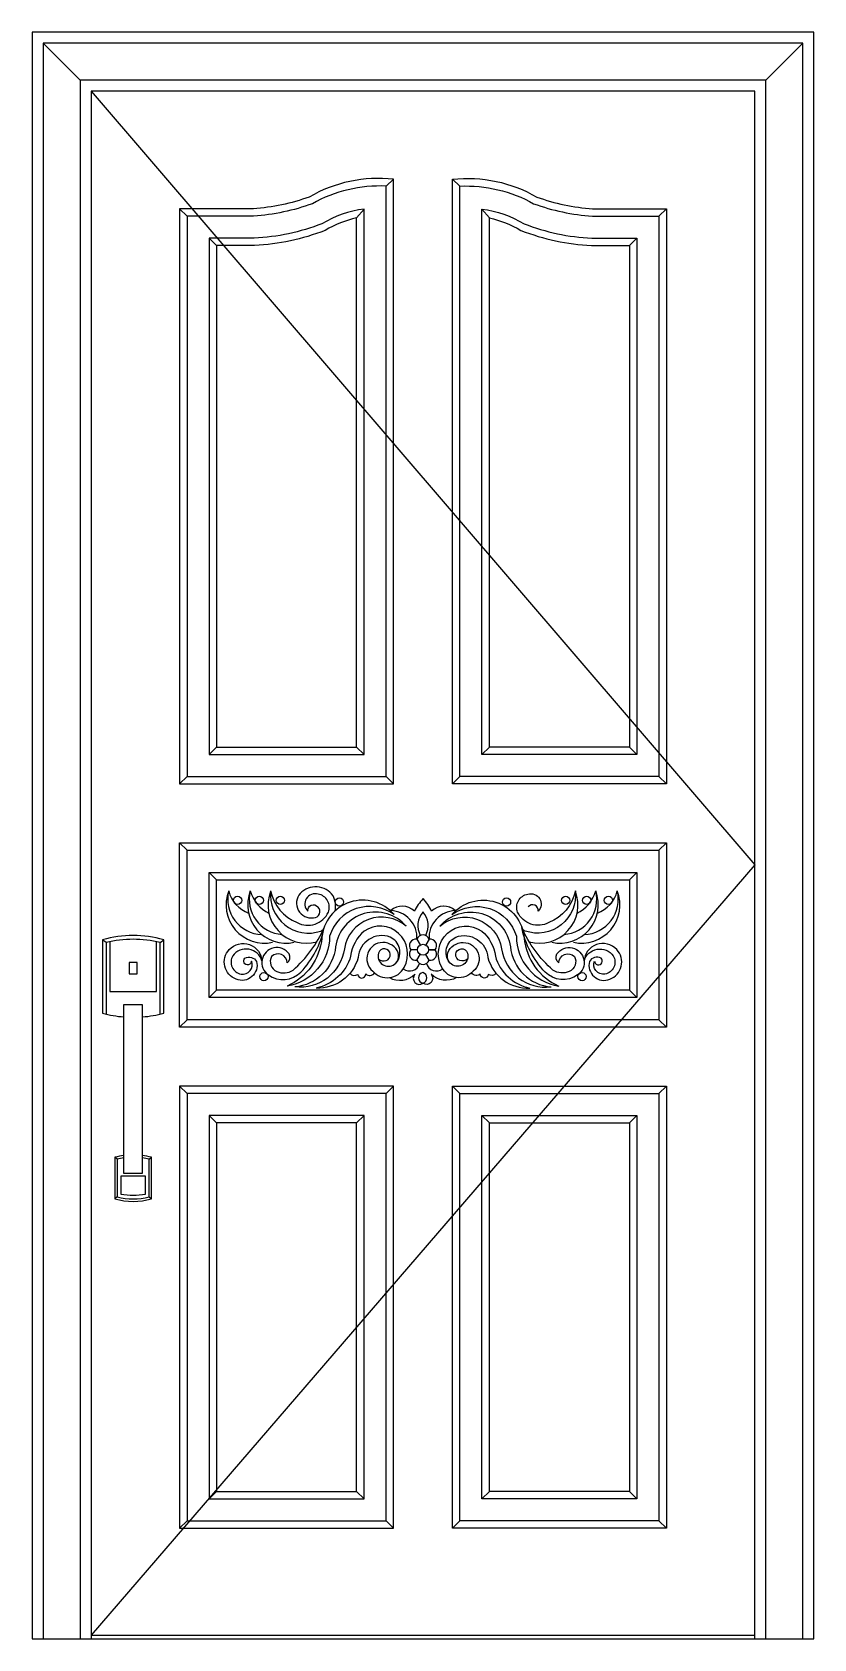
# Model space of a CAD drawing. Header units: metres. Extents: x -2328 to -1268, y 0 to 2180.
import ezdxf

# ---------------------------------------------------------------- set-up
doc = ezdxf.new("R2010")
doc.units = ezdxf.units.M
for name, color, linetype in [('2', 2, 'Continuous'), ('3', 3, 'Continuous'), ('4', 4, 'Continuous'), ('7', 7, 'Continuous')]:
    doc.layers.add(name, color=color, linetype=linetype)

msp = doc.modelspace()

# ---------------------------------------------------------------- linework, layer by layer
at = {"layer": '2'}
for p, q in [((-2327.86, 0), (-1267.86, 0)), ((-2247.86, 0), (-1347.86, 0))]:
    msp.add_line(p, q, dxfattribs=at)
at = {"layer": '3'}
for p, q in [((-2262.86, 2115), (-2312.86, 2165)), ((-1332.86, 2115), (-1282.86, 2165)), ((-1847.86, 1971.1), (-1837.86, 1980.37)), ((-1747.86, 1971.1), (-1757.86, 1980.37)), ((-2117.86, 1930.37), (-2127.86, 1940.37)), ((-1477.86, 1930.37), (-1467.86, 1940.37)), ((-1877.86, 1939.93), (-1887.86, 1927.99)), ((-1717.86, 1939.93), (-1707.86, 1927.99)), ((-2077.86, 1890.37), (-2087.86, 1900.37)), ((-1517.86, 1890.37), (-1507.86, 1900.37)), ((-2077.86, 1210.02), (-2087.86, 1200.02)), ((-1877.86, 1200.02), (-1887.86, 1210.02)), ((-1717.86, 1200.02), (-1707.86, 1210.02)), ((-1517.86, 1210.02), (-1507.86, 1200.02)), ((-2117.86, 1170.02), (-2127.86, 1160.02)), ((-1837.86, 1160.02), (-1847.86, 1170.02)), ((-1757.86, 1160.02), (-1747.86, 1170.02)), ((-1477.86, 1170.02), (-1467.86, 1160.02)), ((-2117.86, 1070.02), (-2127.86, 1080.02)), ((-1477.86, 1070.02), (-1467.86, 1080.02)), ((-2077.86, 1030.02), (-2087.86, 1040.02)), ((-1507.86, 1040.02), (-1517.86, 1030.02)), ((-2227.4, 944.78), (-2232.37, 948.61)), ((-2154.4, 944.78), (-2149.42, 948.61)), ((-1806.14, 949.36), (-1801.56, 941.44)), ((-1789.58, 949.36), (-1794.16, 941.44)), ((-1805.27, 935.02), (-1814.41, 935.02)), ((-1806.14, 920.69), (-1801.56, 928.61)), ((-1789.58, 920.69), (-1794.16, 928.61)), ((-1781.31, 935.02), (-1790.45, 935.02)), ((-1790.45, 935.02), (-1781.31, 935.02)), ((-2077.86, 880.02), (-2087.86, 870.02)), ((-1507.86, 870.02), (-1517.86, 880.02)), ((-2117.86, 840.02), (-2127.86, 830.02)), ((-1477.86, 840.02), (-1467.86, 830.02)), ((-2117.86, 740.02), (-2127.86, 750.02)), ((-1847.86, 740.02), (-1837.86, 750.02)), ((-1747.86, 740.02), (-1757.86, 750.02)), ((-1477.86, 740.02), (-1467.86, 750.02)), ((-2077.86, 700.02), (-2087.86, 710.02)), ((-1887.86, 700.02), (-1877.86, 710.02)), ((-1707.86, 700.02), (-1717.86, 710.02)), ((-1517.86, 700.02), (-1507.86, 710.02)), ((-2212.46, 650.85), (-2215.78, 653.4)), ((-2169.33, 650.85), (-2166.01, 653.4)), ((-2212.46, 599.55), (-2215.78, 597)), ((-2169.33, 599.55), (-2166.01, 597)), ((-2077.86, 200), (-2087.86, 190)), ((-1887.86, 200), (-1877.86, 190)), ((-1707.86, 200), (-1717.86, 190)), ((-1517.86, 200), (-1507.86, 190)), ((-2117.86, 160), (-2127.86, 150)), ((-1847.86, 160), (-1837.86, 150)), ((-1747.86, 160), (-1757.86, 150)), ((-1477.86, 160), (-1467.86, 150)), ((-2247.86, 5), (-1347.86, 5)), ((-2247.86, 5), (-1347.86, 5))]:
    msp.add_line(p, q, dxfattribs=at)
for points in [[(-1282.86, 0), (-1282.86, 2165), (-2312.86, 2165), (-2312.86, 0)], [(-1332.86, 0), (-1332.86, 2115), (-2262.86, 2115), (-2262.86, 0)], [(-2247.86, 2100), (-1347.86, 1050), (-2247.86, 5)], [(-2222.42, 945.95), (-2222.42, 878.49), (-2159.38, 878.49), (-2159.38, 945.95)]]:
    msp.add_lwpolyline(points, dxfattribs=at)
for points in [[(-2027.54, 1930.37), (-2117.86, 1930.37), (-2117.86, 1170.02), (-1847.86, 1170.02), (-1847.86, 1971.1, 0.14), (-1947.91, 1947.19, -0.07)], [(-1568.19, 1930.37), (-1477.86, 1930.37), (-1477.86, 1170.02), (-1747.86, 1170.02), (-1747.86, 1971.1, -0.14), (-1647.81, 1947.19, 0.07)], [(-2026.6, 1900.37), (-2087.86, 1900.37), (-2087.86, 1200.02), (-1877.86, 1200.02), (-1877.86, 1939.93, 0.1), (-1935.03, 1919.97, -0.08)], [(-1569.13, 1900.37), (-1507.86, 1900.37), (-1507.86, 1200.02), (-1717.86, 1200.02), (-1717.86, 1939.93, -0.1), (-1660.7, 1919.97, 0.08)], [(-1797.86, 889.56, 0.74), (-1798.09, 903.98, 0.84)], [(-2174.31, 627.69), (-2207.49, 627.69), (-2207.49, 603.53, 0.1), (-2174.31, 603.53), (-2174.31, 627.69)]]:
    msp.add_lwpolyline(points, format="xyb", close=True, dxfattribs=at)
for points in [[(-1477.86, 1070.02), (-1477.86, 840.02), (-2117.86, 840.02), (-2117.86, 1070.02)], [(-1507.86, 1040.02), (-1507.86, 870.02), (-2087.86, 870.02), (-2087.86, 1040.02)], [(-2117.86, 160), (-1847.86, 160), (-1847.86, 740.02), (-2117.86, 740.02)], [(-1477.86, 160), (-1747.86, 160), (-1747.86, 740.02), (-1477.86, 740.02)], [(-2087.86, 190), (-1877.86, 190), (-1877.86, 710.02), (-2087.86, 710.02)], [(-1507.86, 190), (-1717.86, 190), (-1717.86, 710.02), (-1507.86, 710.02)]]:
    msp.add_lwpolyline(points, close=True, dxfattribs=at)
for points in [[(-2004.48, 1014.79, 0.55), (-1936.4, 960.36, 0.03), (-1932.75, 962.45)], [(-2004.48, 1014.79, 0.25), (-1968.45, 971.74, 0.43), (-1926.2, 986.09, 0.48), (-1939.99, 1010.41, 0.78), (-1954.03, 987.17, -0.76), (-1940.36, 993.07)], [(-1916.61, 987.84, 0.14), (-1919.68, 1008.2, 0.46), (-1964.37, 1011.52, 0.7), (-1946.27, 978.31, 0.69), (-1940.36, 993.07)], [(-1591.24, 1014.79, -0.25), (-1627.27, 971.74, -0.43), (-1669.52, 986.09, -0.48), (-1655.73, 1010.41, -0.78), (-1641.69, 987.17, 0.76), (-1655.36, 993.07)], [(-1591.24, 1014.79, -0.55), (-1659.32, 960.36, -0.03), (-1662.98, 962.45)], [(-1837.03, 982.62, 0.67), (-1934.93, 950.89, -0.27), (-1982.07, 885.77)], [(-1837.03, 982.62, 0.52), (-1924.48, 953.41, -0.37), (-1982.07, 885.77)], [(-1820.75, 966.76, 0.65), (-1916.4, 939.16, -0.36), (-1971.67, 884.5)], [(-1774.97, 966.76, -0.65), (-1679.32, 939.16, 0.36), (-1624.06, 884.5)], [(-1758.69, 982.62, -0.67), (-1660.79, 950.89, 0.27), (-1613.65, 885.77)], [(-1758.69, 982.62, -0.52), (-1671.24, 953.41, 0.37), (-1613.65, 885.77)], [(-1981.96, 917.11, 0.38), (-1979.5, 929.41, 1.19), (-2007.57, 900.88, 0.37), (-1963.48, 904.76, 0.14), (-1931.84, 965.18)], [(-1981.96, 917.11, 0.65), (-2003.27, 925.88, 0.44), (-1995.97, 905.45, 0.25), (-1974.05, 907.2, 0.11), (-1931.84, 965.18)], [(-1820.75, 966.76, 0.59), (-1904.51, 936.31, -0.41), (-1971.67, 884.5)], [(-1858.19, 922.3, 0.25), (-1848.01, 920.24, 1.68), (-1858.24, 930.46, 1.36), (-1831.58, 930.82, 1.3), (-1865.95, 906.05, 0.54), (-1823.55, 911.12, 0.8), (-1877.5, 960.24, 0.19), (-1895.95, 926.33, -0.28), (-1942.55, 883.03)], [(-1737.53, 922.3, -0.25), (-1747.71, 920.24, -1.68), (-1737.48, 930.46, -1.36), (-1764.14, 930.82, -1.3), (-1729.77, 906.05, -0.54), (-1772.18, 911.12, -0.8), (-1718.22, 960.24, -0.19), (-1699.77, 926.33, 0.28), (-1653.17, 883.03)], [(-1774.97, 966.76, -0.59), (-1691.21, 936.31, 0.41), (-1624.06, 884.5)], [(-1613.76, 917.11, -0.38), (-1616.22, 929.41, -1.19), (-1588.15, 900.88, -0.37), (-1632.24, 904.76, -0.14), (-1663.88, 965.18)], [(-1613.76, 917.11, -0.65), (-1592.45, 925.88, -0.44), (-1599.76, 905.45, -0.25), (-1621.67, 907.2, -0.11), (-1663.88, 965.18)], [(-2154.4, 847.77), (-2154.4, 944.78, 0.12), (-2227.4, 944.78), (-2227.4, 847.77)], [(-2016.2, 919.78, 0.62), (-2055.95, 926.8, 0.51), (-2044.51, 901.81, 0.57), (-2030.36, 919.63, -1.48), (-2039.35, 923.73, -0.4), (-2023.54, 919.1, -0.62), (-2051.1, 895.03, -0.54), (-2060.6, 935.13, -0.67), (-2016.21, 919.1)], [(-1833.76, 917.57, 0.48), (-1842.5, 952.11, 0.5), (-1885.83, 924.32, -0.35), (-1942.55, 883.03)], [(-1761.97, 917.57, -0.48), (-1753.22, 952.11, -0.5), (-1709.89, 924.32, 0.35), (-1653.17, 883.03)], [(-1579.52, 919.78, -0.62), (-1539.77, 926.8, -0.51), (-1551.21, 901.81, -0.57), (-1565.37, 919.63, 1.48), (-1556.37, 923.73, 0.4), (-1572.18, 919.1, 0.62), (-1544.62, 895.03, 0.54), (-1535.12, 935.13, 0.67), (-1579.51, 919.1)], [(-1896.99, 903.05, 0.39), (-1886.39, 901.46, 0.96), (-1875.6, 902.18, 0.46), (-1863.64, 903.66)], [(-1843.39, 897.2, 0.33), (-1808.74, 901.71, 0.92), (-1797.86, 889.56)], [(-1752.33, 897.2, -0.33), (-1786.98, 901.71, -0.92), (-1797.86, 889.56)], [(-1698.74, 903.05, -0.39), (-1709.33, 901.46, -0.96), (-1720.12, 902.18, -0.46), (-1732.08, 903.66)], [(-2203.34, 652.63, 0.03), (-2212.46, 650.85), (-2212.46, 599.55, 0.12), (-2169.33, 599.55), (-2169.33, 650.85, 0.03), (-2178.46, 652.63)]]:
    msp.add_lwpolyline(points, format="xyb", dxfattribs=at)
for centre, radius in [((-2049.3, 1002.02), 5.58), ((-2019.79, 1002.02), 5.58), ((-1991.31, 1002.02), 5.58), ((-1911.16, 999.7), 5.58), ((-1684.57, 999.7), 5.58), ((-1604.41, 1002.02), 5.58), ((-1575.93, 1002.02), 5.58), ((-1546.42, 1002.02), 5.58), ((-1797.86, 935.02), 7.41), ((-2013.58, 898.58), 5.58), ((-1582.14, 898.58), 5.58)]:
    msp.add_circle(centre, radius, dxfattribs=at)
for centre, radius, start, end in [((-2012.88, 995.93), 52.03, 158.74, 282.28), ((-2014.95, 1003.43), 47.78, 166.23, 268.15), ((-2017.94, 1026.28), 44.92, 194.82, 248.66), ((-1983.54, 995.93), 52.03, 158.74, 282.28), ((-1985.62, 1003.43), 47.78, 166.23, 265.87), ((-1984.96, 1028.32), 48.97, 196.03, 243.6), ((-1955.99, 995.93), 52.03, 158.74, 285.91), ((-1752.25, 960.54), 63.12, 136.09, 154.98), ((-1843.25, 960.77), 63, 24.93, 43.72), ((-1639.73, 995.93), 52.03, 254.09, 21.26), ((-1612.18, 995.93), 52.03, 257.72, 21.26), ((-1610.1, 1003.43), 47.78, 274.13, 13.77), ((-1582.85, 995.93), 52.03, 257.72, 21.26), ((-1610.76, 1028.32), 48.97, 296.4, 343.97), ((-1580.77, 1003.43), 47.78, 271.85, 13.77), ((-1577.78, 1026.28), 44.92, 291.34, 345.18), ((-1825.95, 971.07), 23.1, 44.41, 132.79), ((-1842.53, 951.57), 36.46, 356.52, 88.6), ((-1776.77, 967.63), 28.12, 138.59, 208.45), ((-1818.95, 967.63), 28.12, 331.55, 41.41), ((-1753.19, 951.57), 36.46, 91.4, 183.48), ((-1753.19, 951.57), 36.46, 91.4, 183.48), ((-1769.77, 971.07), 23.1, 47.21, 135.59), ((-1769.74, 971.14), 23.03, 47.13, 135.34), ((-1807.47, 940.57), 8.89, 81.39, 218.61), ((-1797.86, 946.11), 8.89, 21.39, 158.61), ((-1788.25, 940.57), 8.89, 321.39, 98.61), ((-1788.25, 940.57), 8.89, 321.39, 98.61), ((-1815.96, 920.42), 14.18, 232.34, 343.02), ((-1807.47, 929.47), 8.89, 141.39, 278.61), ((-1797.86, 923.93), 8.89, 201.39, 338.61), ((-1779.77, 920.42), 14.18, 196.98, 307.66), ((-1788.25, 929.47), 8.89, 261.39, 38.61), ((-1788.25, 929.47), 8.89, 261.39, 38.61)]:
    msp.add_arc(centre, radius, start, end, dxfattribs=at)
at = {"layer": '4'}
msp.add_lwpolyline([(-1267.86, 0), (-1267.86, 2180), (-2327.86, 2180), (-2327.86, 0)], dxfattribs=at)
at = {"layer": '7'}
msp.add_lwpolyline([(-1347.86, 0), (-1347.86, 2100), (-2247.86, 2100), (-2247.86, 0)], dxfattribs=at)
for points in [[(-2027.86, 1940.37), (-2127.86, 1940.37), (-2127.86, 1160.02), (-1837.86, 1160.02), (-1837.86, 1980.37, 0.16), (-1952.13, 1956.29, -0.07), (-2027.86, 1940.37)], [(-1567.86, 1940.37), (-1467.86, 1940.37), (-1467.86, 1160.02), (-1757.86, 1160.02), (-1757.86, 1980.37, -0.16), (-1643.59, 1956.29, 0.07), (-1567.86, 1940.37)], [(-2178.46, 843.88, 0.05), (-2149.42, 849.07), (-2149.42, 948.61, 0.14), (-2232.37, 948.61), (-2232.37, 849.07, 0.05), (-2203.34, 843.88, 0.05)], [(-2203.34, 655.98, 0.03), (-2215.78, 653.4), (-2215.78, 597, 0.14), (-2166.01, 597), (-2166.01, 653.4, 0.03), (-2178.46, 655.98)]]:
    msp.add_lwpolyline(points, format="xyb", dxfattribs=at)
for points in [[(-2026.29, 1890.37), (-2077.86, 1890.37), (-2077.86, 1210.02), (-1887.86, 1210.02), (-1887.86, 1927.99, 0.08), (-1930.66, 1910.94, -0.08)], [(-1569.43, 1890.37), (-1517.86, 1890.37), (-1517.86, 1210.02), (-1707.86, 1210.02), (-1707.86, 1927.99, -0.08), (-1665.06, 1910.94, 0.08)]]:
    msp.add_lwpolyline(points, format="xyb", close=True, dxfattribs=at)
for points in [[(-1467.86, 1080.02), (-1467.86, 830.02), (-2127.86, 830.02), (-2127.86, 1080.02)], [(-1517.86, 1030.02), (-1517.86, 880.02), (-2077.86, 880.02), (-2077.86, 1030.02)], [(-2196.36, 902.21), (-2185.43, 902.21), (-2185.43, 917.81), (-2196.36, 917.81)], [(-2203.34, 631.62), (-2203.34, 860.81), (-2178.46, 860.81), (-2178.46, 631.62)], [(-2127.86, 150), (-1837.86, 150), (-1837.86, 750.02), (-2127.86, 750.02)], [(-1467.86, 150), (-1757.86, 150), (-1757.86, 750.02), (-1467.86, 750.02)], [(-2077.86, 200), (-1887.86, 200), (-1887.86, 700.02), (-2077.86, 700.02)], [(-1517.86, 200), (-1707.86, 200), (-1707.86, 700.02), (-1517.86, 700.02)]]:
    msp.add_lwpolyline(points, close=True, dxfattribs=at)

doc.saveas('drawing.dxf')
